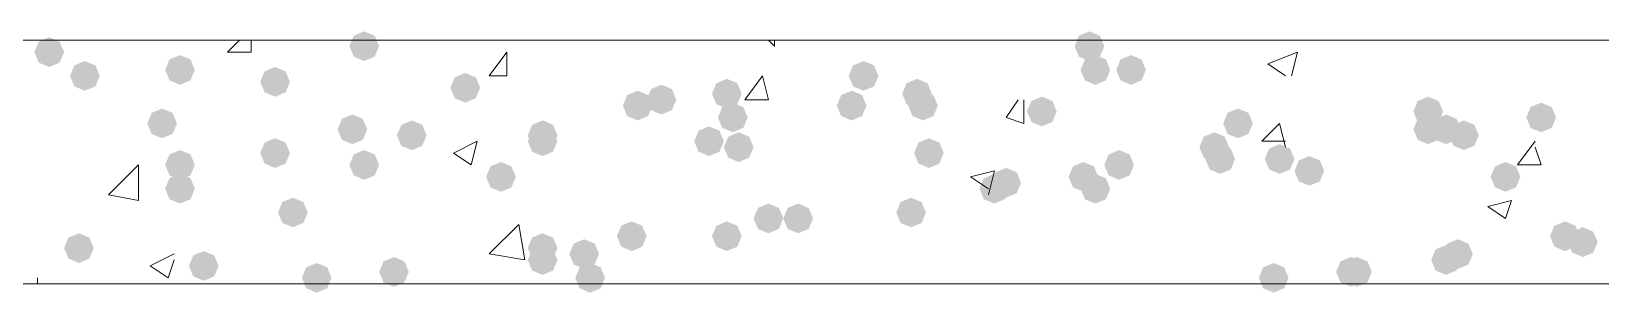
# Model space of a CAD drawing. Header units: millimetres. Extents: x 29 to 95071, y 20 to 67221.
# Drawn here: x 24163 to 25471, y 47298 to 47516 of the extents above; entities that cross this region are included whole.
import ezdxf

# ---------------------------------------------------------------- set-up
doc = ezdxf.new("R2010")
doc.units = ezdxf.units.MM

msp = doc.modelspace()

# ---------------------------------------------------------------- hatches: boundary and pattern name
h = msp.add_hatch(color=7)
h.dxf.hatch_style = 2
h.paths.add_polyline_path([(24440.1, 47491), (24431.3, 47494.7), (24427.7, 47503.4), (24431.3, 47512.2), (24440.1, 47515.8), (24448.8, 47512.2), (24452.5, 47503.4), (24448.8, 47494.7)])
h = msp.add_hatch(color=7)
h.dxf.hatch_style = 2
h.paths.add_polyline_path([(25044.8, 47491), (25036, 47494.7), (25032.4, 47503.4), (25036, 47512.2), (25044.8, 47515.8), (25053.5, 47512.2), (25057.2, 47503.4), (25053.5, 47494.7)])
h = msp.add_hatch(color=7)
h.dxf.hatch_style = 2
h.paths.add_polyline_path([(24177.4, 47486.1), (24168.6, 47489.7), (24165, 47498.5), (24168.6, 47507.2), (24177.4, 47510.9), (24186.1, 47507.2), (24189.8, 47498.5), (24186.1, 47489.7)])
h = msp.add_hatch(color=7)
h.dxf.hatch_style = 2
h.paths.add_polyline_path([(24207.1, 47466.3), (24198.4, 47469.9), (24194.7, 47478.7), (24198.4, 47487.4), (24207.1, 47491), (24215.9, 47487.4), (24219.5, 47478.7), (24215.9, 47469.9)])
h = msp.add_hatch(color=7)
h.dxf.hatch_style = 2
h.paths.add_polyline_path([(24286.4, 47471.2), (24277.7, 47474.9), (24274, 47483.6), (24277.7, 47492.4), (24286.4, 47496), (24295.2, 47492.4), (24298.8, 47483.6), (24295.2, 47474.9)])
h = msp.add_hatch(color=7)
h.dxf.hatch_style = 2
h.paths.add_polyline_path([(24856.4, 47466.3), (24847.7, 47469.9), (24844, 47478.7), (24847.7, 47487.4), (24856.4, 47491), (24865.2, 47487.4), (24868.8, 47478.7), (24865.2, 47469.9)])
h = msp.add_hatch(color=7)
h.dxf.hatch_style = 2
h.paths.add_polyline_path([(25049.7, 47471.2), (25041, 47474.9), (25037.3, 47483.6), (25041, 47492.4), (25049.7, 47496), (25058.5, 47492.4), (25062.1, 47483.6), (25058.5, 47474.9)])
h = msp.add_hatch(color=7)
h.dxf.hatch_style = 2
h.paths.add_polyline_path([(25079.5, 47471.2), (25070.7, 47474.9), (25067.1, 47483.6), (25070.7, 47492.4), (25079.5, 47496), (25088.2, 47492.4), (25091.9, 47483.6), (25088.2, 47474.9)])
h = msp.add_hatch(color=7)
h.dxf.hatch_style = 2
h.paths.add_polyline_path([(24365.7, 47461.3), (24357, 47464.9), (24353.3, 47473.7), (24357, 47482.4), (24365.7, 47486.1), (24374.5, 47482.4), (24378.1, 47473.7), (24374.5, 47464.9)])
h = msp.add_hatch(color=7)
h.dxf.hatch_style = 2
h.paths.add_polyline_path([(24524.3, 47456.3), (24515.6, 47460), (24511.9, 47468.7), (24515.6, 47477.5), (24524.3, 47481.1), (24533.1, 47477.5), (24536.7, 47468.7), (24533.1, 47460)])
h = msp.add_hatch(color=7)
h.dxf.hatch_style = 2
h.paths.add_polyline_path([(24742.4, 47451.4), (24733.7, 47455), (24730, 47463.8), (24733.7, 47472.5), (24742.4, 47476.2), (24751.2, 47472.5), (24754.8, 47463.8), (24751.2, 47455)])
h = msp.add_hatch(color=7)
h.dxf.hatch_style = 2
h.paths.add_polyline_path([(24901, 47451.4), (24892.3, 47455), (24888.6, 47463.8), (24892.3, 47472.5), (24901, 47476.2), (24909.8, 47472.5), (24913.4, 47463.8), (24909.8, 47455)])
h = msp.add_hatch(color=7)
h.dxf.hatch_style = 2
h.paths.add_polyline_path([(24668.1, 47441.5), (24659.3, 47445.1), (24655.7, 47453.9), (24659.3, 47462.6), (24668.1, 47466.3), (24676.8, 47462.6), (24680.5, 47453.9), (24676.8, 47445.1)])
h = msp.add_hatch(color=7)
h.dxf.hatch_style = 2
h.paths.add_polyline_path([(24687.9, 47446.4), (24679.1, 47450.1), (24675.5, 47458.8), (24679.1, 47467.6), (24687.9, 47471.2), (24696.6, 47467.6), (24700.3, 47458.8), (24696.6, 47450.1)])
h = msp.add_hatch(color=7)
h.dxf.hatch_style = 2
h.paths.add_polyline_path([(24846.5, 47441.5), (24837.8, 47445.1), (24834.1, 47453.9), (24837.8, 47462.6), (24846.5, 47466.3), (24855.3, 47462.6), (24858.9, 47453.9), (24855.3, 47445.1)])
h = msp.add_hatch(color=7)
h.dxf.hatch_style = 2
h.paths.add_polyline_path([(24906, 47441.5), (24897.2, 47445.1), (24893.6, 47453.9), (24897.2, 47462.6), (24906, 47466.3), (24914.7, 47462.6), (24918.4, 47453.9), (24914.7, 47445.1)])
h = msp.add_hatch(color=7)
h.dxf.hatch_style = 2
h.paths.add_polyline_path([(25005.1, 47436.5), (24996.4, 47440.2), (24992.7, 47448.9), (24996.4, 47457.7), (25005.1, 47461.3), (25013.9, 47457.7), (25017.5, 47448.9), (25013.9, 47440.2)])
h = msp.add_hatch(color=7)
h.dxf.hatch_style = 2
h.paths.add_polyline_path([(25327.3, 47436.5), (25318.5, 47440.2), (25314.9, 47448.9), (25318.5, 47457.7), (25327.3, 47461.3), (25336, 47457.7), (25339.7, 47448.9), (25336, 47440.2)])
h = msp.add_hatch(color=7)
h.dxf.hatch_style = 2
h.paths.add_polyline_path([(24271.5, 47426.6), (24262.8, 47430.2), (24259.2, 47439), (24262.8, 47447.8), (24271.5, 47451.4), (24280.3, 47447.8), (24283.9, 47439), (24280.3, 47430.2)])
h = msp.add_hatch(color=7)
h.dxf.hatch_style = 2
h.paths.add_polyline_path([(24747.4, 47431.6), (24738.6, 47435.2), (24735, 47444), (24738.6, 47452.7), (24747.4, 47456.3), (24756.1, 47452.7), (24759.8, 47444), (24756.1, 47435.2)])
h = msp.add_hatch(color=7)
h.dxf.hatch_style = 2
h.paths.add_polyline_path([(25168.7, 47426.6), (25159.9, 47430.2), (25156.3, 47439), (25159.9, 47447.8), (25168.7, 47451.4), (25177.4, 47447.8), (25181.1, 47439), (25177.4, 47430.2)])
h = msp.add_hatch(color=7)
h.dxf.hatch_style = 2
h.paths.add_polyline_path([(25421.5, 47431.6), (25412.7, 47435.2), (25409.1, 47444), (25412.7, 47452.7), (25421.5, 47456.3), (25430.2, 47452.7), (25433.9, 47444), (25430.2, 47435.2)])
h = msp.add_hatch(color=7)
h.dxf.hatch_style = 2
h.paths.add_polyline_path([(24430.2, 47421.7), (24421.4, 47425.3), (24417.8, 47434), (24421.4, 47442.8), (24430.2, 47446.4), (24438.9, 47442.8), (24442.5, 47434), (24438.9, 47425.3)])
h = msp.add_hatch(color=7)
h.dxf.hatch_style = 2
h.paths.add_polyline_path([(24479.7, 47416.7), (24471, 47420.3), (24467.3, 47429.1), (24471, 47437.8), (24479.7, 47441.5), (24488.5, 47437.8), (24492.1, 47429.1), (24488.5, 47420.3)])
h = msp.add_hatch(color=7)
h.dxf.hatch_style = 2
h.paths.add_polyline_path([(24588.8, 47416.7), (24580, 47420.3), (24576.4, 47429.1), (24580, 47437.8), (24588.8, 47441.5), (24597.5, 47437.8), (24601.2, 47429.1), (24597.5, 47420.3)])
h = msp.add_hatch(color=7)
h.dxf.hatch_style = 2
h.paths.add_polyline_path([(24588.8, 47411.7), (24580, 47415.4), (24576.4, 47424.1), (24580, 47432.9), (24588.8, 47436.5), (24597.5, 47432.9), (24601.2, 47424.1), (24597.5, 47415.4)])
h = msp.add_hatch(color=7)
h.dxf.hatch_style = 2
h.paths.add_polyline_path([(24727.5, 47411.7), (24718.8, 47415.4), (24715.2, 47424.1), (24718.8, 47432.9), (24727.5, 47436.5), (24736.3, 47432.9), (24739.9, 47424.1), (24736.3, 47415.4)])
h = msp.add_hatch(color=7)
h.dxf.hatch_style = 2
h.paths.add_polyline_path([(25327.3, 47421.7), (25318.5, 47425.3), (25314.9, 47434), (25318.5, 47442.8), (25327.3, 47446.4), (25336, 47442.8), (25339.7, 47434), (25336, 47425.3)])
h = msp.add_hatch(color=7)
h.dxf.hatch_style = 2
h.paths.add_polyline_path([(25342.2, 47421.7), (25333.4, 47425.3), (25329.8, 47434), (25333.4, 47442.8), (25342.2, 47446.4), (25350.9, 47442.8), (25354.6, 47434), (25350.9, 47425.3)])
h = msp.add_hatch(color=7)
h.dxf.hatch_style = 2
h.paths.add_polyline_path([(25357, 47416.7), (25348.3, 47420.3), (25344.6, 47429.1), (25348.3, 47437.8), (25357, 47441.5), (25365.8, 47437.8), (25369.4, 47429.1), (25365.8, 47420.3)])
h = msp.add_hatch(color=7)
h.dxf.hatch_style = 2
h.paths.add_polyline_path([(24365.7, 47401.8), (24357, 47405.5), (24353.3, 47414.2), (24357, 47423), (24365.7, 47426.6), (24374.5, 47423), (24378.1, 47414.2), (24374.5, 47405.5)])
h = msp.add_hatch(color=7)
h.dxf.hatch_style = 2
h.paths.add_polyline_path([(24752.3, 47406.8), (24743.6, 47410.4), (24739.9, 47419.2), (24743.6, 47427.9), (24752.3, 47431.6), (24761.1, 47427.9), (24764.7, 47419.2), (24761.1, 47410.4)])
h = msp.add_hatch(color=7)
h.dxf.hatch_style = 2
h.paths.add_polyline_path([(24910.9, 47401.8), (24902.2, 47405.5), (24898.6, 47414.2), (24902.2, 47423), (24910.9, 47426.6), (24919.7, 47423), (24923.3, 47414.2), (24919.7, 47405.5)])
h = msp.add_hatch(color=7)
h.dxf.hatch_style = 2
h.paths.add_polyline_path([(25148.9, 47406.8), (25140.1, 47410.4), (25136.5, 47419.2), (25140.1, 47427.9), (25148.9, 47431.6), (25157.6, 47427.9), (25161.2, 47419.2), (25157.6, 47410.4)])
h = msp.add_hatch(color=7)
h.dxf.hatch_style = 2
h.paths.add_polyline_path([(25153.8, 47396.9), (25145.1, 47400.5), (25141.4, 47409.3), (25145.1, 47418), (25153.8, 47421.7), (25162.6, 47418), (25166.2, 47409.3), (25162.6, 47400.5)])
h = msp.add_hatch(color=7)
h.dxf.hatch_style = 2
h.paths.add_polyline_path([(25203.4, 47396.9), (25194.6, 47400.5), (25191, 47409.3), (25194.6, 47418), (25203.4, 47421.7), (25212.1, 47418), (25215.8, 47409.3), (25212.1, 47400.5)])
h = msp.add_hatch(color=7)
h.dxf.hatch_style = 2
h.paths.add_polyline_path([(24286.4, 47391.9), (24277.7, 47395.6), (24274, 47404.3), (24277.7, 47413.1), (24286.4, 47416.7), (24295.2, 47413.1), (24298.8, 47404.3), (24295.2, 47395.6)])
h = msp.add_hatch(color=7)
h.dxf.hatch_style = 2
h.paths.add_polyline_path([(24440.1, 47391.9), (24431.3, 47395.6), (24427.7, 47404.3), (24431.3, 47413.1), (24440.1, 47416.7), (24448.8, 47413.1), (24452.5, 47404.3), (24448.8, 47395.6)])
h = msp.add_hatch(color=7)
h.dxf.hatch_style = 2
h.paths.add_polyline_path([(25069.6, 47391.9), (25060.8, 47395.6), (25057.2, 47404.3), (25060.8, 47413.1), (25069.6, 47416.7), (25078.3, 47413.1), (25081.9, 47404.3), (25078.3, 47395.6)])
h = msp.add_hatch(color=7)
h.dxf.hatch_style = 2
h.paths.add_polyline_path([(25228.2, 47387), (25219.4, 47390.6), (25215.8, 47399.3), (25219.4, 47408.1), (25228.2, 47411.7), (25236.9, 47408.1), (25240.6, 47399.3), (25236.9, 47390.6)])
h = msp.add_hatch(color=7)
h.dxf.hatch_style = 2
h.paths.add_polyline_path([(24286.4, 47372.1), (24277.7, 47375.7), (24274, 47384.5), (24277.7, 47393.2), (24286.4, 47396.9), (24295.2, 47393.2), (24298.8, 47384.5), (24295.2, 47375.7)])
h = msp.add_hatch(color=7)
h.dxf.hatch_style = 2
h.paths.add_polyline_path([(24554.1, 47382), (24545.3, 47385.6), (24541.7, 47394.4), (24545.3, 47403.1), (24554.1, 47406.8), (24562.8, 47403.1), (24566.5, 47394.4), (24562.8, 47385.6)])
h = msp.add_hatch(color=7)
h.dxf.hatch_style = 2
h.paths.add_polyline_path([(24965.5, 47372.1), (24956.7, 47375.7), (24953.1, 47384.5), (24956.7, 47393.2), (24965.5, 47396.9), (24974.2, 47393.2), (24977.9, 47384.5), (24974.2, 47375.7)])
h = msp.add_hatch(color=7)
h.dxf.hatch_style = 2
h.paths.add_polyline_path([(24975.4, 47377), (24966.6, 47380.7), (24963, 47389.4), (24966.6, 47398.2), (24975.4, 47401.8), (24984.1, 47398.2), (24987.8, 47389.4), (24984.1, 47380.7)])
h = msp.add_hatch(color=7)
h.dxf.hatch_style = 2
h.paths.add_polyline_path([(25039.8, 47382), (25031.1, 47385.6), (25027.4, 47394.4), (25031.1, 47403.1), (25039.8, 47406.8), (25048.6, 47403.1), (25052.2, 47394.4), (25048.6, 47385.6)])
h = msp.add_hatch(color=7)
h.dxf.hatch_style = 2
h.paths.add_polyline_path([(25049.7, 47372.1), (25041, 47375.7), (25037.3, 47384.5), (25041, 47393.2), (25049.7, 47396.9), (25058.5, 47393.2), (25062.1, 47384.5), (25058.5, 47375.7)])
h = msp.add_hatch(color=7)
h.dxf.hatch_style = 2
h.paths.add_polyline_path([(25391.7, 47382), (25383, 47385.6), (25379.3, 47394.4), (25383, 47403.1), (25391.7, 47406.8), (25400.5, 47403.1), (25404.1, 47394.4), (25400.5, 47385.6)])
h = msp.add_hatch(color=7)
h.dxf.hatch_style = 2
h.paths.add_polyline_path([(24380.6, 47352.3), (24371.8, 47355.9), (24368.2, 47364.7), (24371.8, 47373.4), (24380.6, 47377), (24389.3, 47373.4), (24393, 47364.7), (24389.3, 47355.9)])
h = msp.add_hatch(color=7)
h.dxf.hatch_style = 2
h.paths.add_polyline_path([(24777.1, 47347.3), (24768.4, 47350.9), (24764.7, 47359.7), (24768.4, 47368.4), (24777.1, 47372.1), (24785.9, 47368.4), (24789.5, 47359.7), (24785.9, 47350.9)])
h = msp.add_hatch(color=7)
h.dxf.hatch_style = 2
h.paths.add_polyline_path([(24801.9, 47347.3), (24793.1, 47350.9), (24789.5, 47359.7), (24793.1, 47368.4), (24801.9, 47372.1), (24810.6, 47368.4), (24814.3, 47359.7), (24810.6, 47350.9)])
h = msp.add_hatch(color=7)
h.dxf.hatch_style = 2
h.paths.add_polyline_path([(24896.1, 47352.3), (24887.3, 47355.9), (24883.7, 47364.7), (24887.3, 47373.4), (24896.1, 47377), (24904.8, 47373.4), (24908.5, 47364.7), (24904.8, 47355.9)])
h = msp.add_hatch(color=7)
h.dxf.hatch_style = 2
h.paths.add_polyline_path([(24663.1, 47332.4), (24654.4, 47336.1), (24650.7, 47344.8), (24654.4, 47353.6), (24663.1, 47357.2), (24671.9, 47353.6), (24675.5, 47344.8), (24671.9, 47336.1)])
h = msp.add_hatch(color=7)
h.dxf.hatch_style = 2
h.paths.add_polyline_path([(24742.4, 47332.4), (24733.7, 47336.1), (24730, 47344.8), (24733.7, 47353.6), (24742.4, 47357.2), (24751.2, 47353.6), (24754.8, 47344.8), (24751.2, 47336.1)])
h = msp.add_hatch(color=7)
h.dxf.hatch_style = 2
h.paths.add_polyline_path([(25441.3, 47332.4), (25432.5, 47336.1), (25428.9, 47344.8), (25432.5, 47353.6), (25441.3, 47357.2), (25450, 47353.6), (25453.7, 47344.8), (25450, 47336.1)])
h = msp.add_hatch(color=7)
h.dxf.hatch_style = 2
h.paths.add_polyline_path([(24202.2, 47322.5), (24193.4, 47326.2), (24189.8, 47334.9), (24193.4, 47343.7), (24202.2, 47347.3), (24210.9, 47343.7), (24214.5, 47334.9), (24210.9, 47326.2)])
h = msp.add_hatch(color=7)
h.dxf.hatch_style = 2
h.paths.add_polyline_path([(24588.8, 47322.5), (24580, 47326.2), (24576.4, 47334.9), (24580, 47343.7), (24588.8, 47347.3), (24597.5, 47343.7), (24601.2, 47334.9), (24597.5, 47326.2)])
h = msp.add_hatch(color=7)
h.dxf.hatch_style = 2
h.paths.add_polyline_path([(25456.2, 47327.5), (25447.4, 47331.1), (25443.8, 47339.9), (25447.4, 47348.6), (25456.2, 47352.3), (25464.9, 47348.6), (25468.6, 47339.9), (25464.9, 47331.1)])
h = msp.add_hatch(color=7)
h.dxf.hatch_style = 2
h.paths.add_polyline_path([(24306.2, 47307.7), (24297.5, 47311.3), (24293.9, 47320), (24297.5, 47328.8), (24306.2, 47332.4), (24315, 47328.8), (24318.6, 47320), (24315, 47311.3)])
h = msp.add_hatch(color=7)
h.dxf.hatch_style = 2
h.paths.add_polyline_path([(24588.8, 47312.6), (24580, 47316.2), (24576.4, 47325), (24580, 47333.8), (24588.8, 47337.4), (24597.5, 47333.8), (24601.2, 47325), (24597.5, 47316.2)])
h = msp.add_hatch(color=7)
h.dxf.hatch_style = 2
h.paths.add_polyline_path([(24623.5, 47317.6), (24614.7, 47321.2), (24611.1, 47330), (24614.7, 47338.7), (24623.5, 47342.3), (24632.2, 47338.7), (24635.9, 47330), (24632.2, 47321.2)])
h = msp.add_hatch(color=7)
h.dxf.hatch_style = 2
h.paths.add_polyline_path([(25342.2, 47312.6), (25333.4, 47316.2), (25329.8, 47325), (25333.4, 47333.8), (25342.2, 47337.4), (25350.9, 47333.8), (25354.6, 47325), (25350.9, 47316.2)])
h = msp.add_hatch(color=7)
h.dxf.hatch_style = 2
h.paths.add_polyline_path([(25352.1, 47317.6), (25343.3, 47321.2), (25339.7, 47330), (25343.3, 47338.7), (25352.1, 47342.3), (25360.8, 47338.7), (25364.5, 47330), (25360.8, 47321.2)])
h = msp.add_hatch(color=7)
h.dxf.hatch_style = 2
h.paths.add_polyline_path([(24400.4, 47297.7), (24391.7, 47301.4), (24388, 47310.1), (24391.7, 47318.9), (24400.4, 47322.5), (24409.2, 47318.9), (24412.8, 47310.1), (24409.2, 47301.4)])
h = msp.add_hatch(color=7)
h.dxf.hatch_style = 2
h.paths.add_polyline_path([(24464.9, 47302.7), (24456.1, 47306.3), (24452.5, 47315.1), (24456.1, 47323.8), (24464.9, 47327.5), (24473.6, 47323.8), (24477.2, 47315.1), (24473.6, 47306.3)])
h = msp.add_hatch(color=7)
h.dxf.hatch_style = 2
h.paths.add_polyline_path([(24628.4, 47297.7), (24619.7, 47301.4), (24616, 47310.1), (24619.7, 47318.9), (24628.4, 47322.5), (24637.2, 47318.9), (24640.8, 47310.1), (24637.2, 47301.4)])
h = msp.add_hatch(color=7)
h.dxf.hatch_style = 2
h.paths.add_polyline_path([(25198.4, 47297.7), (25189.7, 47301.4), (25186, 47310.1), (25189.7, 47318.9), (25198.4, 47322.5), (25207.2, 47318.9), (25210.8, 47310.1), (25207.2, 47301.4)])
h = msp.add_hatch(color=7)
h.dxf.hatch_style = 2
h.paths.add_polyline_path([(25262.9, 47302.7), (25254.1, 47306.3), (25250.5, 47315.1), (25254.1, 47323.8), (25262.9, 47327.5), (25271.6, 47323.8), (25275.2, 47315.1), (25271.6, 47306.3)])
h = msp.add_hatch(color=7)
h.dxf.hatch_style = 2
h.paths.add_polyline_path([(25267.8, 47302.7), (25259.1, 47306.3), (25255.4, 47315.1), (25259.1, 47323.8), (25267.8, 47327.5), (25276.6, 47323.8), (25280.2, 47315.1), (25276.6, 47306.3)])

# ---------------------------------------------------------------- linework, layer by layer
at = {"color": 7, "lineweight": 0}
for points in [[(27428.9, 47508.4), (22908.5, 47508.4)], [(24326.1, 47498.5), (24336, 47508.4)], [(24345.9, 47498.5), (24345.9, 47508.4)], [(24777.1, 47508.4), (24782.1, 47503.4)], [(24782.1, 47503.4), (24782.1, 47508.4)], [(24326.1, 47498.5), (24345.9, 47498.5)], [(24544.2, 47478.7), (24559, 47498.5)], [(24559, 47478.7), (24559, 47498.5)], [(25193.5, 47488.6), (25218.2, 47498.5)], [(25193.5, 47488.6), (25208.3, 47478.7)], [(25213.3, 47478.7), (25218.2, 47498.5)], [(24544.2, 47478.7), (24559, 47478.7)], [(24757.3, 47458.8), (24772.2, 47478.7)], [(24777.1, 47458.8), (24772.2, 47478.7)], [(24757.3, 47458.8), (24777.1, 47458.8)], [(24975.4, 47444), (24985.3, 47458.8)], [(24990.2, 47439), (24990.2, 47458.8)], [(24975.4, 47444), (24990.2, 47439)], [(25188.5, 47424.1), (25203.4, 47439)], [(25208.3, 47419.2), (25203.4, 47439)], [(24514.4, 47414.2), (24534.2, 47424.1)], [(24529.3, 47404.3), (24534.2, 47424.1)], [(25188.5, 47424.1), (25208.3, 47424.1)], [(25401.6, 47404.3), (25416.5, 47424.1)], [(24514.4, 47414.2), (24529.3, 47404.3)], [(25421.5, 47404.3), (25416.5, 47419.2)], [(24226.9, 47379.5), (24251.7, 47404.3)], [(24251.7, 47374.6), (24251.7, 47404.3)], [(24945.6, 47394.4), (24965.5, 47399.3)], [(24960.5, 47379.5), (24965.5, 47399.3)], [(25401.6, 47404.3), (25421.5, 47404.3)], [(24945.6, 47394.4), (24960.5, 47384.5)], [(24226.9, 47379.5), (24251.7, 47374.6)], [(25376.9, 47369.6), (25396.7, 47374.6)], [(25376.9, 47369.6), (25391.7, 47359.7)], [(25391.7, 47359.7), (25396.7, 47374.6)], [(24544.2, 47330), (24568.9, 47354.7)], [(24573.9, 47325), (24568.9, 47354.7)], [(24261.6, 47320), (24281.5, 47330)], [(24544.2, 47330), (24573.9, 47325)], [(24261.6, 47320), (24276.5, 47310.1)], [(24276.5, 47310.1), (24281.5, 47325)], [(26105.5, 47305.2), (22908.5, 47305.2)], [(24167.5, 47305.2), (24167.5, 47310.1)], [(24167.5, 47305.2), (24167.5, 47310.1)]]:
    msp.add_lwpolyline(points, dxfattribs=at)

doc.saveas('drawing.dxf')
